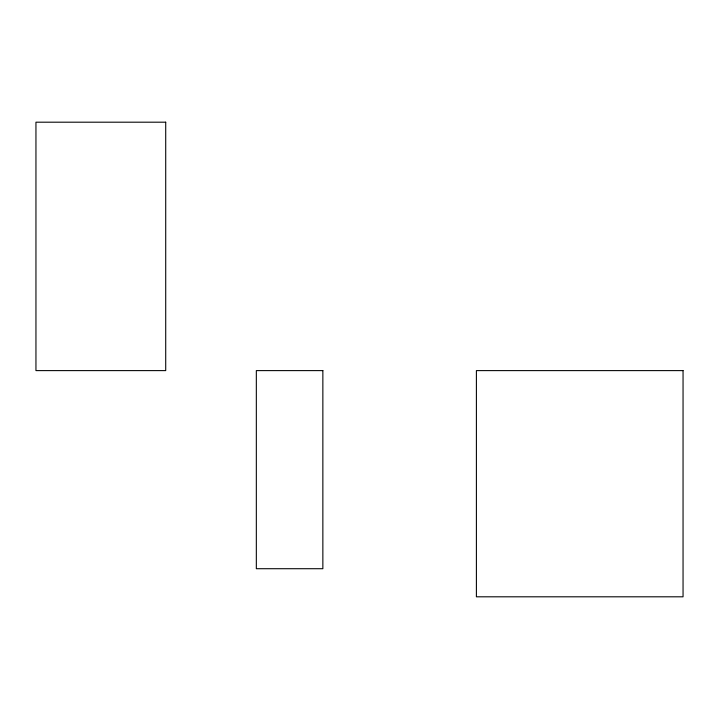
<?xml version="1.0" encoding="UTF-8"?>
<svg xmlns="http://www.w3.org/2000/svg" width="719" height="719" viewBox="0 0 719 719"><rect width="100%" height="100%" fill="white"/><g stroke="black" fill="none" stroke-linecap="round" stroke-linejoin="round"><path stroke-width="1.08" d="M165.712 122.194L35.95 122.194L35.95 370.609L165.712 370.609L165.712 122.194M322.858 370.609L256.332 370.609L256.332 568.711L322.858 568.711L322.858 370.609M683.05 370.609L476.4 370.609L476.4 596.806L683.05 596.806L683.05 370.609"/></g></svg>
